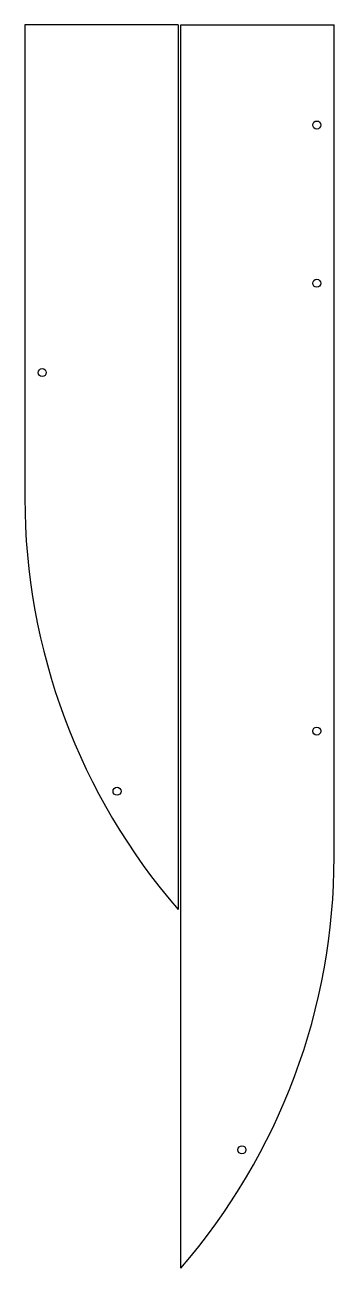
# Model space of a CAD drawing. Extents: x -3375 to -3312, y 1574 to 1825.
import ezdxf

# ---------------------------------------------------------------- set-up
doc = ezdxf.new("R2010")
doc.units = 0
doc.header["$LTSCALE"] = 12
doc.header["$MEASUREMENT"] = 0
doc.layers.add('SHELL', color=40, linetype='CONTINUOUS')

msp = doc.modelspace()

# ---------------------------------------------------------------- linework, layer by layer
at = {"layer": 'SHELL'}
for p, q in [((-3374.56, 1825.43), (-3374.56, 1729.68)), ((-3343.56, 1825.43), (-3374.56, 1825.43)), ((-3343.56, 1825.43), (-3343.56, 1646.54)), ((-3343.06, 1574.04), (-3343.06, 1825.43)), ((-3343.06, 1825.43), (-3312.06, 1825.43)), ((-3312.06, 1657.18), (-3312.06, 1825.43))]:
    msp.add_line(p, q, dxfattribs=at)
for centre in [(-3315.56, 1805.18), (-3315.56, 1773.18), (-3371.06, 1755.12), (-3315.56, 1682.62), (-3355.94, 1670.46), (-3330.69, 1597.96)]:
    msp.add_circle(centre, 0.812, dxfattribs=at)
for centre, start, end in [((-3247.56, 1729.68), 180, 220.8954), ((-3439.06, 1657.18), 319.1046, 0)]:
    msp.add_arc(centre, 127, start, end, dxfattribs=at)

doc.saveas('drawing.dxf')
